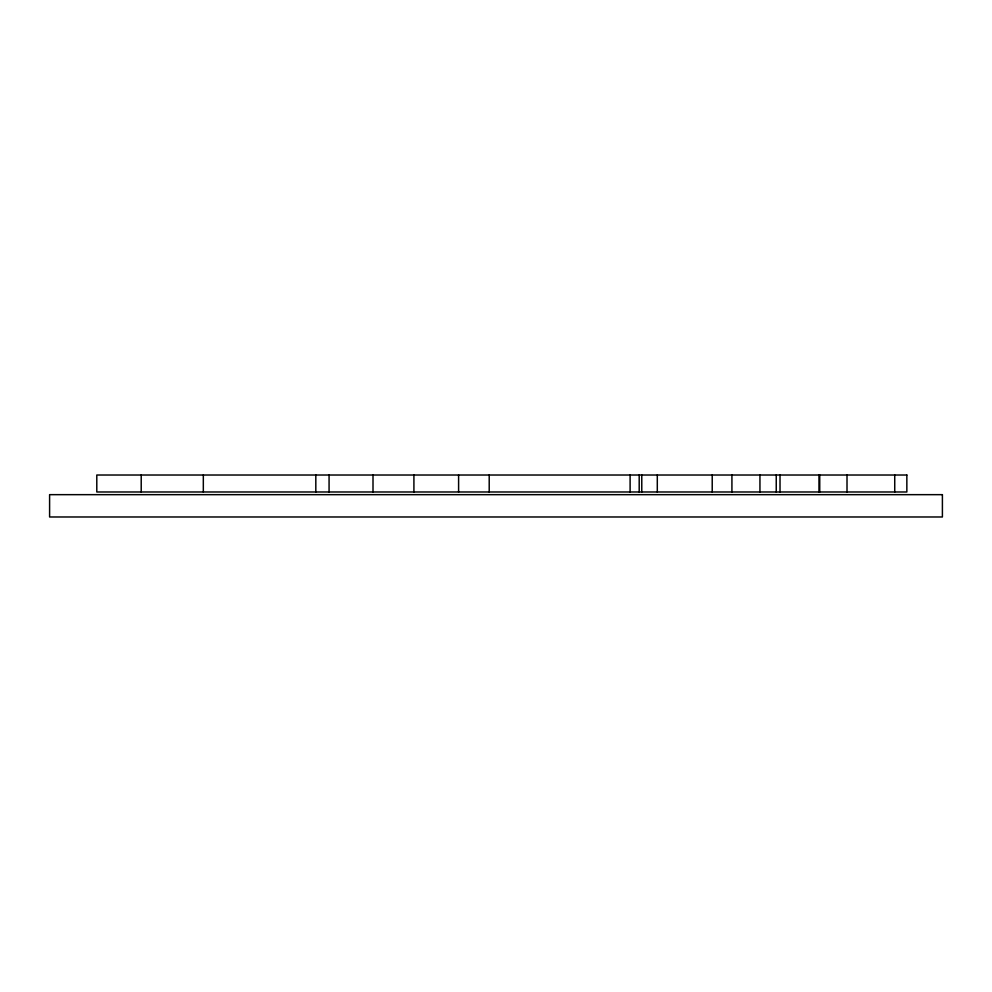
<?xml version="1.0" encoding="UTF-8"?>
<svg xmlns="http://www.w3.org/2000/svg" width="992" height="992" viewBox="0 0 992 992"><rect width="100%" height="100%" fill="white"/><g stroke="black" fill="none" stroke-linecap="round" stroke-linejoin="round"><path stroke-width="1.49" d="M894.734 475.019L894.734 491.982M847.007 475.019L847.007 491.982M819.739 475.019L819.739 491.982M818.983 475.019L818.983 491.982M780.022 475.019L780.022 491.982M776.24 475.019L776.24 491.982M759.946 475.019L759.946 491.982M731.922 475.019L731.922 491.982M712.219 475.019L712.219 491.982M657.299 475.019L657.299 491.982M641.774 475.019L641.774 491.982M639.195 475.019L639.195 491.982M630.106 475.019L630.106 491.982M489.205 475.019L489.205 491.982M458.602 475.019L458.602 491.982M413.912 475.019L413.912 491.982M373.004 475.019L373.004 491.982M329.071 475.019L329.071 491.982M315.816 475.019L315.816 491.982M203.323 475.019L203.323 491.982M141.211 475.019L141.211 491.982M906.849 475.019L96.794 475.019L96.794 491.982L906.849 491.982L906.849 475.019M942.4 494.661L49.6 494.661L49.6 516.981L942.4 516.981L942.4 494.661"/></g></svg>
